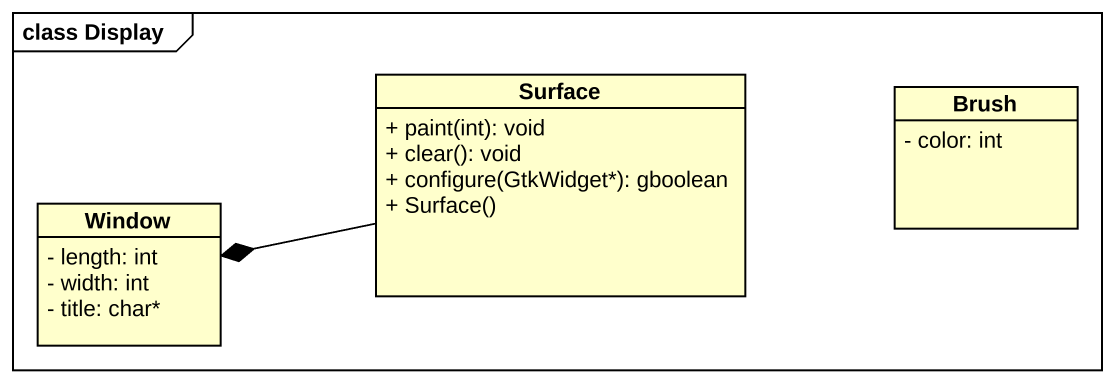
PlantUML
@startuml
mainframe class Display
hide circle
hide empty members
skinparam classAttributeIconSize 0
class Surface {
  + paint(int): void
  + clear(): void
  + configure(GtkWidget*): gboolean
  + Surface()
}
class Brush {
  - color: int
}
class Window {
  - length: int
  - width: int
  - title: char*
}
Surface -left-* Window
@enduml
